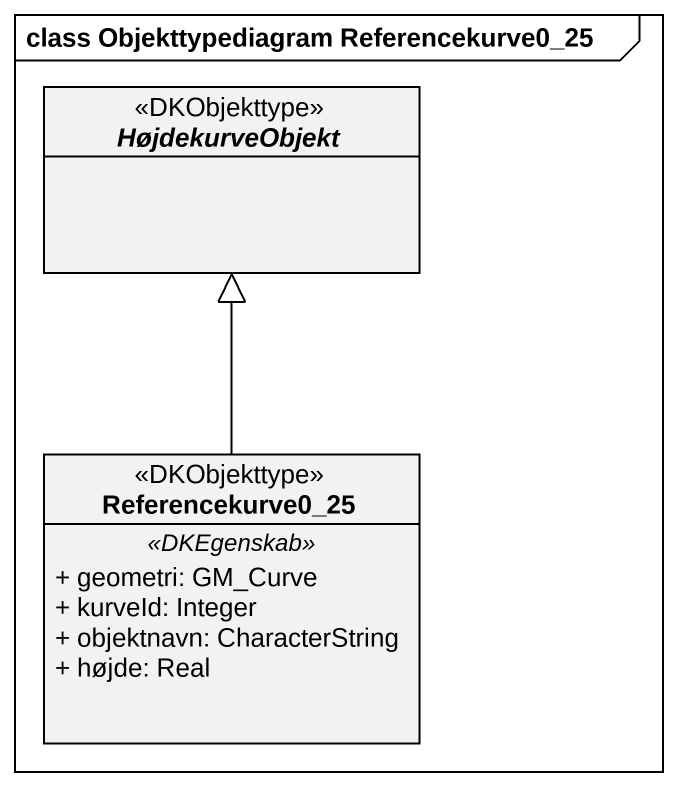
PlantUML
@startuml
mainframe class Objekttypediagram Referencekurve0_25
hide circle
hide empty members
skinparam classAttributeIconSize 0
abstract class HøjdekurveObjekt <<DKObjekttype>>
class Referencekurve0_25 <<DKObjekttype>> {
  .. <<DKEgenskab>> ..
  + geometri: GM_Curve
  + kurveId: Integer
  + objektnavn: CharacterString
  + højde: Real
}
Referencekurve0_25 -up-|> HøjdekurveObjekt
@enduml
